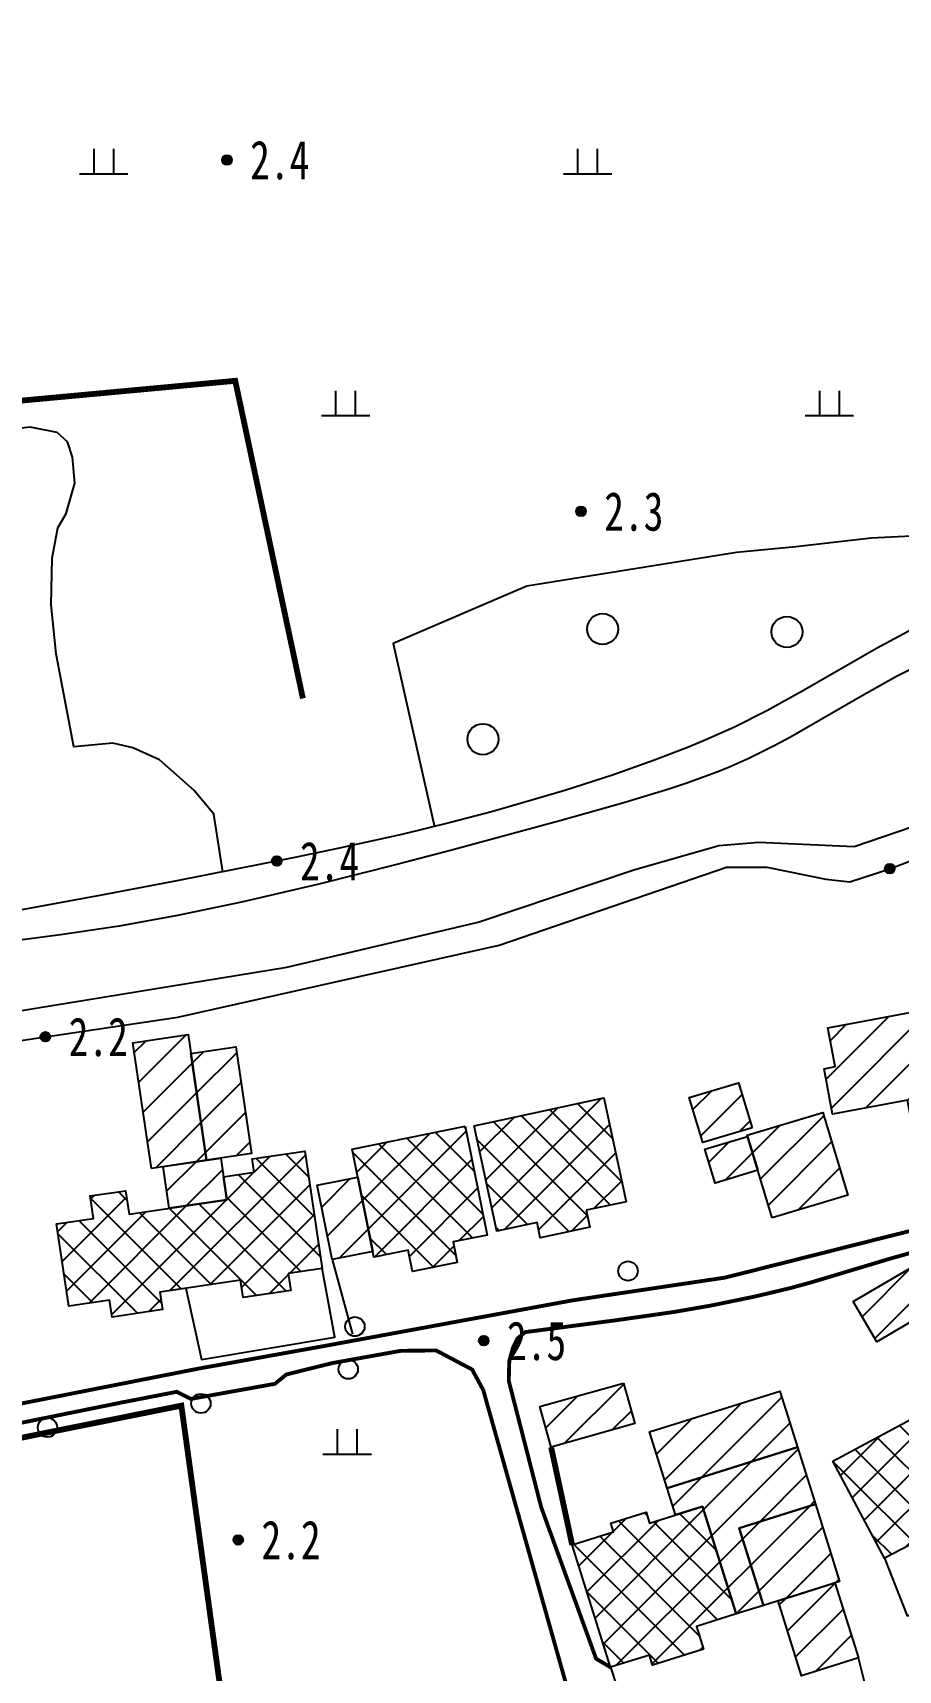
# Model space of a CAD drawing. Header units: metres. Extents: x 494039 to 619385, y 3351420 to 3402703.
# Drawn here: x 589752.9 to 589842.3, y 3392981.9 to 3393151.1 of the extents above; entities that cross this region are included whole.
import ezdxf
from ezdxf.enums import TextEntityAlignment as Align

# ---------------------------------------------------------------- set-up
doc = ezdxf.new("R2010")
doc.units = ezdxf.units.M
for name, pattern in [('2430', [0]), ('2450', [0]), ('8521', [0]), ('9610', [0])]:
    doc.linetypes.add(name, pattern=pattern)
for name, color, linetype in [('210100', 130, 'Continuous'), ('220200', 130, 'Continuous'), ('310300', 8, 'Continuous'), ('310500', 8, 'Continuous'), ('380201', 8, '2430'), ('380202', 8, '2450'), ('420500', 8, 'Continuous'), ('510301', 8, 'Continuous'), ('720100', 8, 'Continuous'), ('760201', 8, '8521'), ('810100', 8, '9610'), ('810302', 8, 'Continuous'), ('810501', 8, 'Continuous')]:
    doc.layers.add(name, color=color, linetype=linetype)
pattern_1 = [(45, (0, 0), (-1.767766953, 1.767766953), []), (135, (0, 0), (-1.767766953, -1.767766953), [])]
pattern_2 = [(45, (0, 0), (-1.767766953, 1.767766953), [])]

# ---------------------------------------------------------------- blocks, each defined once
blk = doc.blocks.new('gc170')
at = {"linetype": 'Continuous'}
blk.add_circle((0, 0), 0.5, dxfattribs=at)
blk = doc.blocks.new('p_point')
for radius in [0.25, 0.2, 0.15, 0.1, 0.05]:
    blk.add_circle((0, 0), radius)
blk.add_point((0, 0))
blk = doc.blocks.new('v1')
blk.add_circle((0, 0), 0.8)
blk = doc.blocks.new('vm')
at = {"linetype": 'Continuous'}
for p, q in [((-0.5, 0), (-0.5, 1.3)), ((0.5, 1.3), (0.5, 0)), ((1.25, 0), (-1.25, 0))]:
    blk.add_line(p, q, dxfattribs=at)
blk = doc.blocks.new('1-3&1-4')
at = {"layer": '310300', "linetype": 'Continuous'}
h = blk.add_hatch(dxfattribs=at)
h.set_pattern_fill('ANSI31', color=8, scale=20, style=0)
h.set_pattern_definition(pattern_2)
h.paths.add_polyline_path([(589851.4409, 3393051.3698), (589854.2952, 3393036.0444), (589844.491, 3393034.2184), (589843.2569, 3393040.8444), (589835.5161, 3393039.4027), (589834.6439, 3393044.0862), (589835.7931, 3393044.3002), (589835.0451, 3393048.3162)])
h = blk.add_hatch(dxfattribs=at)
h.set_pattern_fill('ANSI31', color=8, scale=20, style=0)
h.set_pattern_definition(pattern_2)
h.paths.add_polyline_path([(589765.1206, 3393033.7894), (589763.2077, 3393046.7759), (589768.9087, 3393047.6157), (589770.8216, 3393034.6291)])
h = blk.add_hatch(dxfattribs=at)
h.set_pattern_fill('ANSI31', color=8, scale=20, style=0)
h.set_pattern_definition(pattern_2)
h.paths.add_polyline_path([(589769.1942, 3393045.6775), (589773.8459, 3393046.3627), (589775.4733, 3393035.3143), (589770.8216, 3393034.6291)])
h = blk.add_hatch(dxfattribs=at)
h.set_pattern_fill('ANSI31', color=8, scale=20, style=0)
h.set_pattern_definition(pattern_2)
h.paths.add_polyline_path([(589827.2021, 3393037.9917), (589822.1165, 3393036.4604), (589820.7188, 3393041.1021), (589825.8045, 3393042.6334)])
h = blk.add_hatch(dxfattribs=at)
h.set_pattern_fill('ANSI31', color=8, scale=20, style=0)
h.set_pattern_definition(pattern_2)
h.paths.add_polyline_path([(589829.2798, 3393028.6766), (589826.6988, 3393037.2154), (589834.5051, 3393039.575), (589837.086, 3393031.0361)])
h = blk.add_hatch(dxfattribs=at)
h.set_pattern_fill('ANSI31', color=8, scale=20, style=0)
h.set_pattern_definition(pattern_2)
h.paths.add_polyline_path([(589827.7906, 3393033.6032), (589823.3812, 3393032.2704), (589822.3256, 3393035.7627), (589826.735, 3393037.0955)])
h = blk.add_hatch(dxfattribs=at)
h.set_pattern_fill('ANSI31', color=8, scale=20, style=0)
h.set_pattern_definition(pattern_2)
h.paths.add_polyline_path([(589766.9591, 3393029.6775), (589766.3272, 3393033.9671), (589772.2856, 3393034.8448), (589772.9175, 3393030.5552)])
h = blk.add_hatch(dxfattribs=at)
h.set_pattern_fill('ANSI31', color=8, scale=20, style=0)
h.set_pattern_definition(pattern_2)
h.paths.add_polyline_path([(589787.9945, 3393025.1995), (589783.8168, 3393024.359), (589782.2698, 3393032.0476), (589786.4474, 3393032.8882)])
h = blk.add_hatch(dxfattribs=at)
h.set_pattern_fill('ANSI31', color=8, scale=20, style=0)
h.set_pattern_definition(pattern_2)
h.paths.add_polyline_path([(589845.1869, 3393024.4553), (589847.6237, 3393020.2871), (589840.0839, 3393015.8792), (589837.6471, 3393020.0475)])
h = blk.add_hatch(dxfattribs=at)
h.set_pattern_fill('ANSI31', color=8, scale=20, style=0)
h.set_pattern_definition(pattern_2)
h.paths.add_polyline_path([(589813.9242, 3393011.6081), (589815.1003, 3393007.4246), (589806.4325, 3393004.9878), (589805.2564, 3393009.1713)])
h = blk.add_hatch(dxfattribs=at)
h.set_pattern_fill('ANSI31', color=8, scale=20, style=0)
h.set_pattern_definition(pattern_2)
h.paths.add_polyline_path([(589818.4151, 3393000.7507), (589816.5962, 3393006.55), (589830.0759, 3393010.7778), (589831.8948, 3393004.9785)])
h = blk.add_hatch(dxfattribs=at)
h.set_pattern_fill('ANSI31', color=8, scale=20, style=0)
h.set_pattern_definition(pattern_2)
h.paths.add_polyline_path([(589822.0776, 3392998.8603), (589819.2829, 3392997.9838), (589818.4151, 3393000.7507), (589831.8948, 3393004.9785), (589833.7458, 3392999.0767), (589825.8701, 3392996.6066), (589828.3729, 3392988.6271), (589825.5635, 3392987.7459)])
h = blk.add_hatch(dxfattribs=at)
h.set_pattern_fill('ANSI31', color=8, scale=20, style=0)
h.set_pattern_definition(pattern_2)
h.paths.add_polyline_path([(589825.8701, 3392996.6066), (589833.7458, 3392999.0767), (589836.2485, 3392991.0972), (589828.3729, 3392988.6271)])
h = blk.add_hatch(dxfattribs=at)
h.set_pattern_fill('ANSI31', color=8, scale=20, style=0)
h.set_pattern_definition(pattern_2)
h.paths.add_polyline_path([(589835.7602, 3392990.9441), (589838.1898, 3392983.198), (589832.3136, 3392981.3549), (589829.884, 3392989.1011)])
at = {"layer": '310500', "linetype": 'Continuous'}
h = blk.add_hatch(dxfattribs=at)
h.set_pattern_fill('ANSI37', color=8, scale=20, style=0)
h.set_pattern_definition(pattern_1)
h.paths.add_polyline_path([(589810.0528, 3393029.4574), (589810.4271, 3393027.7171), (589805.317, 3393026.6179), (589804.9804, 3393028.1826), (589800.8403, 3393027.292), (589798.4938, 3393038.2008), (589811.8869, 3393041.0817), (589814.1956, 3393030.3486)])
h = blk.add_hatch(dxfattribs=at)
h.set_pattern_fill('ANSI37', color=8, scale=20, style=0)
h.set_pattern_definition(pattern_1)
h.paths.add_polyline_path([(589797.5522, 3393038.138), (589799.814, 3393026.8969), (589796.301, 3393026.1901), (589796.727, 3393024.0726), (589792.099, 3393023.1414), (589791.6566, 3393025.3402), (589788.1098, 3393024.6265), (589785.8643, 3393035.7862)])
h = blk.add_hatch(dxfattribs=at)
h.set_pattern_fill('ANSI37', color=8, scale=20, style=0)
h.set_pattern_definition(pattern_1)
h.paths.add_polyline_path([(589779.2706, 3393022.9378), (589779.5299, 3393021.1776), (589774.5978, 3393020.4511), (589774.3344, 3393022.2395), (589765.9965, 3393021.0114), (589766.2639, 3393019.1959), (589761.0651, 3393018.4301), (589760.8063, 3393020.1873), (589756.5828, 3393019.5652), (589755.3321, 3393028.0562), (589759.1504, 3393028.6186), (589758.8088, 3393030.938), (589762.4543, 3393031.475), (589762.8091, 3393029.0662), (589772.9175, 3393030.5552), (589772.5695, 3393032.9178), (589775.7571, 3393033.3873), (589775.5547, 3393034.7619), (589780.9852, 3393035.5618), (589782.7688, 3393023.4531)])
h = blk.add_hatch(dxfattribs=at)
h.set_pattern_fill('ANSI37', color=8, scale=20, style=0)
h.set_pattern_definition(pattern_1)
h.paths.add_polyline_path([(589852.9602, 3392999.5882), (589849.6189, 3392997.8016), (589851.1652, 3392994.9095), (589845.1522, 3392991.6944), (589843.4598, 3392994.8596), (589840.9054, 3392993.4937), (589835.5378, 3393003.5324), (589847.4465, 3393009.9)])
h = blk.add_hatch(dxfattribs=at)
h.set_pattern_fill('ANSI37', color=8, scale=20, style=0)
h.set_pattern_definition(pattern_1)
h.paths.add_polyline_path([(589825.5635, 3392987.7459), (589821.4439, 3392986.4539), (589822.1809, 3392984.1042), (589816.9192, 3392982.4539), (589816.5939, 3392983.4911), (589812.5785, 3392982.2317), (589808.6108, 3392994.882), (589812.8746, 3392996.2193), (589812.5941, 3392997.1138), (589816.2488, 3392998.26), (589816.5995, 3392997.1421), (589822.0776, 3392998.8603)])
at = {"layer": '210100', "color": 141, "linetype": 'Continuous', "elevation": 1.0574, "flags": 128}
for points in [[(589844.7226, 3393085.9239), (589842.1393, 3393084.6184), (589838.7519, 3393082.7365), (589831.1804, 3393078.3657), (589829.4769, 3393077.4409), (589826.8847, 3393076.1389), (589824.7109, 3393075.1794), (589823.3997, 3393074.6576), (589820.475, 3393073.6044), (589818.5927, 3393072.9852), (589813.7103, 3393071.5063), (589807.7069, 3393069.8061), (589796.0197, 3393066.6362), (589790.4752, 3393065.1773), (589782.4451, 3393063.15), (589774.452, 3393061.3143), (589767.8264, 3393059.9329), (589761.7972, 3393058.8344), (589755.7315, 3393057.9333), (589744.1199, 3393056.4007)], [(589749.7986, 3393049.8101), (589779.1144, 3393054.5726), (589798.9052, 3393059.2293), (589814.9919, 3393064.6268), (589823.7761, 3393067.1668), (589827.9036, 3393067.4843), (589837.7461, 3393067.061), (589860.1827, 3393074.681), (589900.5052, 3393087.4868), (589909.1836, 3393092.6726), (589926.2227, 3393103.6793), (589944.6672, 3393112.3002)]]:
    blk.add_lwpolyline(points, dxfattribs=at)
at = {"layer": '220200', "color": 141, "linetype": 'Continuous', "const_width": 0.6, "flags": 128}
blk.add_lwpolyline([(589780.781, 3393082.3513), (589773.7908, 3393115.1725), (589737.2818, 3393111.7946), (589705.876, 3393106.8866), (589691.5502, 3393182.5354)], dxfattribs=at)
at = {"layer": '220200', "color": 141, "linetype": 'Continuous', "const_width": 0.6, "elevation": 2.5317, "flags": 128}
blk.add_lwpolyline([(589742.851, 3393004.1776), (589768.2199, 3393009.2709), (589778.2935, 3392936.1886)], dxfattribs=at)
at = {"layer": '310300', "color": 8, "linetype": 'Continuous', "flags": 128}
for points, elevation in [([(589851.4409, 3393051.3698), (589854.2952, 3393036.0444), (589844.491, 3393034.2184), (589843.2569, 3393040.8444), (589835.5161, 3393039.4027), (589834.6439, 3393044.0862), (589835.7931, 3393044.3002), (589835.0451, 3393048.3162)], 6.4187), ([(589765.1206, 3393033.7894), (589763.2077, 3393046.7759), (589768.9087, 3393047.6157), (589770.8216, 3393034.6291)], 6.4224), ([(589769.1942, 3393045.6775), (589773.8459, 3393046.3627), (589775.4733, 3393035.3143), (589770.8216, 3393034.6291)], 6.4224), ([(589827.2021, 3393037.9917), (589822.1165, 3393036.4604), (589820.7188, 3393041.1021), (589825.8045, 3393042.6334)], 5.9119), ([(589829.2798, 3393028.6766), (589826.6988, 3393037.2154), (589834.5051, 3393039.575), (589837.086, 3393031.0361)], 6.7801), ([(589827.7906, 3393033.6032), (589823.3812, 3393032.2704), (589822.3256, 3393035.7627), (589826.735, 3393037.0955)], 5.9119), ([(589766.9591, 3393029.6775), (589766.3272, 3393033.9671), (589772.2856, 3393034.8448), (589772.9175, 3393030.5552)], 6.4224), ([(589787.9945, 3393025.1995), (589783.8168, 3393024.359), (589782.2698, 3393032.0476), (589786.4474, 3393032.8882)], 6.5426), ([(589845.1869, 3393024.4553), (589847.6237, 3393020.2871), (589840.0839, 3393015.8792), (589837.6471, 3393020.0475)], 7.1431), ([(589813.9242, 3393011.6081), (589815.1003, 3393007.4246), (589806.4325, 3393004.9878), (589805.2564, 3393009.1713)], 6.0913), ([(589818.4151, 3393000.7507), (589816.5962, 3393006.55), (589830.0759, 3393010.7778), (589831.8948, 3393004.9785)], 6.0913), ([(589822.0776, 3392998.8603), (589819.2829, 3392997.9838), (589818.4151, 3393000.7507), (589831.8948, 3393004.9785), (589833.7458, 3392999.0767), (589825.8701, 3392996.6066), (589828.3729, 3392988.6271), (589825.5635, 3392987.7459)], 6.6422), ([(589825.8701, 3392996.6066), (589833.7458, 3392999.0767), (589836.2485, 3392991.0972), (589828.3729, 3392988.6271)], 6.6422), ([(589835.7602, 3392990.9441), (589838.1898, 3392983.198), (589832.3136, 3392981.3549), (589829.884, 3392989.1011)], 6.325)]:
    blk.add_lwpolyline(points, close=True, dxfattribs=dict(at, elevation=elevation))
at = {"layer": '310500', "color": 8, "linetype": 'Continuous', "flags": 128}
for points, elevation in [([(589810.0528, 3393029.4574), (589810.4271, 3393027.7171), (589805.317, 3393026.6179), (589804.9804, 3393028.1826), (589800.8403, 3393027.292), (589798.4938, 3393038.2008), (589811.8869, 3393041.0817), (589814.1956, 3393030.3486)], 14.1886), ([(589797.5522, 3393038.138), (589799.814, 3393026.8969), (589796.301, 3393026.1901), (589796.727, 3393024.0726), (589792.099, 3393023.1414), (589791.6566, 3393025.3402), (589788.1098, 3393024.6265), (589785.8643, 3393035.7862)], 14.1385), ([(589779.2706, 3393022.9378), (589779.5299, 3393021.1776), (589774.5978, 3393020.4511), (589774.3344, 3393022.2395), (589765.9965, 3393021.0114), (589766.2639, 3393019.1959), (589761.0651, 3393018.4301), (589760.8063, 3393020.1873), (589756.5828, 3393019.5652), (589755.3321, 3393028.0562), (589759.1504, 3393028.6186), (589758.8088, 3393030.938), (589762.4543, 3393031.475), (589762.8091, 3393029.0662), (589772.9175, 3393030.5552), (589772.5695, 3393032.9178), (589775.7571, 3393033.3873), (589775.5547, 3393034.7619), (589780.9852, 3393035.5618), (589782.7688, 3393023.4531)], 11.5062), ([(589852.9602, 3392999.5882), (589849.6189, 3392997.8016), (589851.1652, 3392994.9095), (589845.1522, 3392991.6944), (589843.4598, 3392994.8596), (589840.9054, 3392993.4937), (589835.5378, 3393003.5324), (589847.4465, 3393009.9)], 14.2816), ([(589825.5635, 3392987.7459), (589821.4439, 3392986.4539), (589822.1809, 3392984.1042), (589816.9192, 3392982.4539), (589816.5939, 3392983.4911), (589812.5785, 3392982.2317), (589808.6108, 3392994.882), (589812.8746, 3392996.2193), (589812.5941, 3392997.1138), (589816.2488, 3392998.26), (589816.5995, 3392997.1421), (589822.0776, 3392998.8603)], 13.8332)]:
    blk.add_lwpolyline(points, close=True, dxfattribs=dict(at, elevation=elevation))
at = {"layer": '380201', "color": 8, "linetype": '2430', "const_width": 0.6, "flags": 128}
blk.add_lwpolyline([(589806.4325, 3393004.9878), (589808.6108, 3392994.882)], dxfattribs=at)
at = {"layer": '380202', "color": 8, "linetype": '2450', "flags": 128}
for points in [[(589783.8168, 3393024.359), (589785.9063, 3393016.6524)], [(589840.9054, 3392993.4937), (589843.2414, 3392987.5595), (589864.5962, 3392995.5288), (589863.4617, 3393006.9065), (589861.8992, 3393006.5107)]]:
    blk.add_lwpolyline(points, dxfattribs=at)
for points, elevation in [([(589768.6665, 3393021.4047), (589770.2921, 3393014.0388), (589784.0703, 3393016.3345), (589782.7688, 3393023.4531)], 4.8647), ([(589812.5785, 3392982.2317), (589818.1956, 3392965.052), (589840.9825, 3392972.0602), (589838.1898, 3392983.198)], 5.7105)]:
    blk.add_lwpolyline(points, dxfattribs=dict(at, elevation=elevation))
at = {"layer": '420500', "color": 8, "linetype": 'Continuous', "const_width": 0.4, "flags": 128}
for points in [[(589956.9939, 3393012.4179), (589945.5342, 3393011.8424), (589931.37, 3393011.6127), (589903.2223, 3393011.4739), (589892.7827, 3393011.5316), (589891.0855, 3393012.2332), (589889.9481, 3393012.8983), (589888.6891, 3393013.8525), (589886.6685, 3393016.4878), (589882.0647, 3393023.9047), (589880.3232, 3393025.6499), (589879.0417, 3393026.69), (589876.9428, 3393027.6993), (589876.0384, 3393028.0133), (589874.9052, 3393028.3125), (589858.1489, 3393029.1031), (589850.7787, 3393029.051), (589842.6662, 3393027.1067), (589824.4234, 3393022.5047), (589808.5839, 3393020.1411), (589783.3483, 3393015.4984), (589769.9553, 3393013.0901), (589742.5253, 3393007.6869)], [(589812.5785, 3392982.2317), (589811.0845, 3392983.1194), (589805.4164, 3392998.7533), (589802.0571, 3393011.8346), (589802.1106, 3393013.8805), (589802.4796, 3393015.2227), (589802.945, 3393016.1969), (589803.7522, 3393016.8674), (589812.9529, 3393018.0677), (589819.0755, 3393018.9408), (589822.8942, 3393019.6022), (589827.5449, 3393020.559), (589831.1125, 3393021.4076), (589833.2964, 3393022.0047), (589841.6382, 3393024.5102), (589845.4686, 3393025.578)], [(589589.6358, 3392976.4015), (589592.1106, 3392977.2206), (589614.3921, 3392981.2289), (589621.3376, 3392982.985), (589669.3007, 3392992.0248), (589715.0281, 3393000.085), (589762.0132, 3393009.5896), (589767.7506, 3393010.7012), (589769.1889, 3393009.9641), (589777.8884, 3393011.5248), (589779.0766, 3393012.4919), (589783.8138, 3393013.6688), (589790.8869, 3393014.934), (589794.5455, 3393014.976), (589798.2733, 3393013.0041), (589799.42, 3393010.8796), (589808.1944, 3392979.7447), (589809.7035, 3392974.1735), (589810.4641, 3392973.5211), (589813.6508, 3392973.1117), (589816.1088, 3392964.5172), (589818.1956, 3392965.052)]]:
    blk.add_lwpolyline(points, dxfattribs=at)
at = {"layer": '760201', "color": 8, "linetype": '8521', "flags": 128}
for points in [[(589938.2453, 3393123.4834), (589933.0822, 3393119.4154), (589926.8264, 3393115.092), (589908.6323, 3393108.4169), (589903.8432, 3393106.7755), (589900.1298, 3393105.6156), (589898.2599, 3393105.085), (589895.2442, 3393104.327), (589892.1922, 3393103.7062), (589886.2321, 3393102.6134), (589883.925, 3393102.066), (589882.0684, 3393101.5099), (589879.581, 3393100.6127), (589878.1737, 3393100.0496), (589872.9281, 3393097.8253), (589870.1121, 3393096.7049), (589867.9721, 3393095.965), (589866.8891, 3393095.6418), (589865.5529, 3393095.3003), (589863.3489, 3393094.8702), (589857.14, 3393094.0226), (589854.4418, 3393093.5639), (589852.8869, 3393093.2025), (589850.5681, 3393092.4959), (589849.4282, 3393092.0817), (589847.1802, 3393091.1535), (589844.9665, 3393090.1169), (589843.3236, 3393089.284), (589840.0691, 3393087.5162), (589832.5309, 3393083.176), (589828.7296, 3393081.0697), (589825.3906, 3393079.3848), (589822.44, 3393078.0612), (589820.6495, 3393077.3196), (589817.033, 3393075.9306), (589812.7679, 3393074.4344), (589807.8497, 3393072.8492), (589800.41, 3393070.6728), (589796.0414, 3393069.5139), (589791.0147, 3393068.2995), (589784.3863, 3393066.8396), (589779.9559, 3393065.92), (589767.7463, 3393063.5124), (589759.9655, 3393062.0345), (589745.499, 3393059.38), (589739.5894, 3393058.3486), (589723.0242, 3393055.6185), (589706.1525, 3393055.1286), (589661.6037, 3393046.2828)], [(589720.4569, 3393039.6425), (589729.8076, 3393041.2007), (589732.8425, 3393042.4554), (589750.0072, 3393046.7659), (589767.8417, 3393049.4244), (589801.0765, 3393056.8391), (589824.5492, 3393064.922), (589828.7396, 3393064.9093), (589834.8437, 3393063.6661), (589837.3, 3393063.3928), (589841.4376, 3393064.7532), (589850.2643, 3393068.169), (589901.7448, 3393084.8837), (589915.9144, 3393093.6611), (589926.3302, 3393100.3814), (589946.2585, 3393109.5291)]]:
    blk.add_lwpolyline(points, dxfattribs=at)
at = {"layer": '810100', "color": 8, "linetype": '9610', "flags": 128}
for points in [[(589772.4949, 3393064.4363), (589771.5639, 3393070.379), (589769.5451, 3393072.8315), (589765.9577, 3393076.0195), (589763.2089, 3393077.239), (589761.1262, 3393077.7219), (589757.0955, 3393077.3529), (589755.2753, 3393086.9743), (589754.7718, 3393092.01), (589754.8835, 3393096.8597), (589755.4394, 3393099.9876), (589756.3101, 3393101.4775), (589757.2161, 3393104.5824), (589756.9701, 3393107.2706), (589756.4408, 3393108.8522), (589755.3804, 3393109.8358), (589752.6033, 3393110.3692), (589748.9223, 3393109.9773), (589724.1935, 3393102.4713), (589714.7899, 3393100.3604), (589705.4427, 3393099.1975)], [(589848.9064, 3393091.8743), (589847.0806, 3393097.2223), (589845.9076, 3393098.6354), (589844.395, 3393099.1564), (589839.528, 3393098.9124), (589831.7427, 3393098.021), (589825.5948, 3393097.4443), (589803.9345, 3393093.9499), (589790.1179, 3393088.0321), (589794.3763, 3393069.0983)]]:
    blk.add_lwpolyline(points, dxfattribs=at)
at = {"layer": '510301', "color": 8, "linetype": 'Continuous', "xscale": 2, "yscale": 2}
for p in [(589814.3805, 3393023.1854, 4.1856), (589786.155, 3393017.4407, 3.9322), (589785.4683, 3393013.0315, 3.3312), (589770.2426, 3393009.4944, 3.3712), (589754.384, 3393007.0163, 3.4208)]:
    blk.add_blockref('gc170', p, dxfattribs=at)
at = {"layer": '720100', "color": 8, "linetype": 'Continuous', "xscale": 2, "yscale": 2, "zscale": 2}
for p in [(589772.9289, 3393138, 2.4148), (589809.521, 3393101.6811, 2.2877), (589778.0807, 3393065.5444, 2.4367), (589841.4376, 3393064.7532, 2.1), (589754.1714, 3393047.3866, 2.213), (589799.4733, 3393015.9778, 2.5426), (589774.0934, 3392995.3989, 2.2024)]:
    blk.add_blockref('p_point', p, dxfattribs=at)
at = {"layer": '810302', "color": 8, "linetype": 'Continuous', "xscale": 2, "yscale": 2}
for p in [(589760.1986, 3393136.5414), (589810.1986, 3393136.5414), (589785.1986, 3393111.5414), (589835.1986, 3393111.5414), (589785.3575, 3393004.224)]:
    blk.add_blockref('vm', p, dxfattribs=at)
at = {"layer": '810501', "color": 8, "linetype": 'Continuous', "xscale": 2, "yscale": 2}
for p in [(589811.7558, 3393089.5224, 4.1534), (589830.8058, 3393089.22, 4.1534), (589799.3864, 3393078.1379, 4.1534)]:
    blk.add_blockref('v1', p, dxfattribs=at)
at = {"layer": '720100', "color": 8, "width": 0.75}
for s, p in [('2.4', (589775.3289, 3393138, 2.4148)), ('2.3', (589811.921, 3393101.6811, 2.2877)), ('2.4', (589780.4807, 3393065.5444, 2.4367)), ('2.2', (589756.5714, 3393047.3866, 2.213)), ('2.5', (589801.8733, 3393015.9778, 2.5426)), ('2.2', (589776.4934, 3392995.3989, 2.2024))]:
    blk.add_text(s, height=4, dxfattribs=at).set_placement(p, align=Align.MIDDLE_LEFT)

msp = doc.modelspace()

# ---------------------------------------------------------------- block references
msp.add_blockref('1-3&1-4', (0, 0))

doc.saveas('drawing.dxf')
